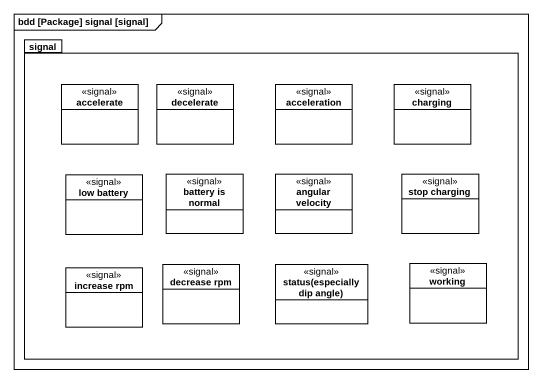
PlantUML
@startuml
mainframe bdd [Package] signal [signal]
hide circle
hide empty members
package signal {
  class accelerate <<signal>>
  class decelerate <<signal>>
  class acceleration <<signal>>
  class charging <<signal>>
  class "low battery" as low_battery <<signal>>
  class "battery is normal" as battery_is_normal <<signal>>
  class "angular velocity" as angular_velocity <<signal>>
  class "stop charging" as stop_charging <<signal>>
  class "increase rpm" as increase_rpm <<signal>>
  class "decrease rpm" as decrease_rpm <<signal>>
  class "status(especially dip angle)" as status_especially_dip_angle <<signal>>
  class working <<signal>>
}
@enduml
